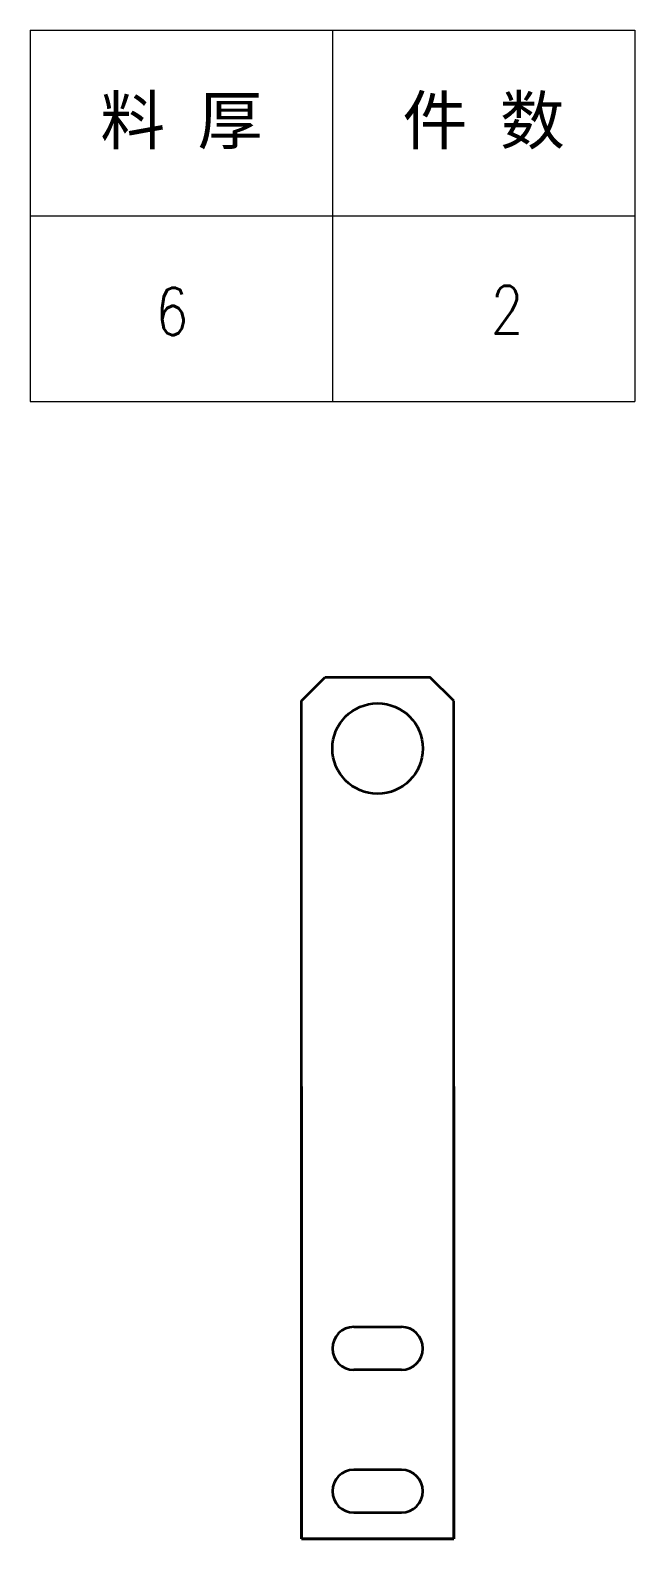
# Model space of a CAD drawing. Header units: millimetres. Extents: x 1333 to 104182, y -62616 to -5704.
# Drawn here: x 49151.1 to 49278.1, y -61659 to -61342.1 of the extents above; entities that cross this region are included whole.
import ezdxf
from ezdxf.enums import TextEntityAlignment as Align

# ---------------------------------------------------------------- set-up
doc = ezdxf.new("R2010")
doc.units = ezdxf.units.MM
doc.header["$LTSCALE"] = 0.5
doc.layers.add('标注线', color=3, linetype='Continuous', lineweight=18)
doc.styles.add('DIM', font='romans.shx', dxfattribs={"width": 0.8, "bigfont": 'bigfont.shx'})
doc.styles.get("Standard").update_dxf_attribs({"font": 'simplex.shx'})

# ---------------------------------------------------------------- blocks, each defined once
blk = doc.blocks.new('*T177')
at = {"color": 0, "linetype": 'ByBlock', "lineweight": -2, "transparency": 16777216}
for p, q in [((0, 0), (127, 0)), ((0, 0), (0, -78)), ((63.5, 0), (63.5, -78)), ((127, 0), (127, -78)), ((0, -39), (127, -39)), ((0, -78), (127, -78))]:
    blk.add_line(p, q, dxfattribs=at)
at = {"color": 0, "transparency": 16777216, "char_height": 10, "width": 60.5, "attachment_point": 5}
for s, insert in [('{\\fSimSun|b0|i0|c134|p2;料 厚}', (31.75, -19.5)), ('{\\fSimSun|b0|i0|c134|p2;件 数}', (95.25, -19.5))]:
    blk.add_mtext(s, dxfattribs=dict(at, insert=insert))
blk = doc.blocks.new('拆图参数')
blk.add_blockref('*T177', (-63.5, 78))
at = {"style": 'DIM', "width": 0.8}
blk.add_attdef('6', text='', height=10, dxfattribs=at).set_placement((-37.13, 18.91), align=Align.MIDDLE_LEFT)
blk.add_attdef('1', text='', height=10, dxfattribs=at).set_placement((36.65, 19.27), align=Align.MIDDLE_CENTER)

msp = doc.modelspace()

# ---------------------------------------------------------------- linework, layer by layer
at = {"color": 3, "lineweight": 35, "ltscale": 0.176777}
for p, q in [((49208.075, -61482.983), (49213.075, -61477.983)), ((49240.075, -61482.983), (49235.075, -61477.983))]:
    msp.add_line(p, q, dxfattribs=at)
at = {"color": 3, "lineweight": 35}
for p, q in [((49213.075, -61477.983), (49235.075, -61477.983)), ((49208.075, -61658.983), (49208.075, -61482.983)), ((49240.075, -61658.983), (49240.075, -61482.983)), ((49208.075, -61563.983), (49208.075, -61658.983)), ((49240.075, -61563.983), (49240.075, -61658.983)), ((49208.075, -61658.983), (49240.075, -61658.983)), ((49240.075, -61658.983), (49208.075, -61658.983))]:
    msp.add_line(p, q, dxfattribs=at)
at = {"color": 3, "lineweight": 35, "ltscale": 0.25}
for p, q in [((49219.075, -61614.483), (49229.075, -61614.483)), ((49229.075, -61623.483), (49219.075, -61623.483)), ((49229.075, -61644.483), (49219.075, -61644.483)), ((49219.075, -61653.483), (49229.075, -61653.483))]:
    msp.add_line(p, q, dxfattribs=at)
at = {"color": 3, "lineweight": 35}
msp.add_circle((49224.075, -61492.983), 9.5, dxfattribs=at)
for centre, start, end in [((49219.075, -61618.983), 90, 270), ((49229.075, -61618.983), 270, 90), ((49219.075, -61648.983), 90, 270), ((49229.075, -61648.983), 270, 90)]:
    msp.add_arc(centre, 4.5, start, end, dxfattribs=at)

# ---------------------------------------------------------------- block references
at = {"layer": '标注线'}
msp.add_blockref('拆图参数', (49214.602, -61420.092), dxfattribs=at).add_auto_attribs({'1': '2', '6': '6'})

doc.saveas('drawing.dxf')
